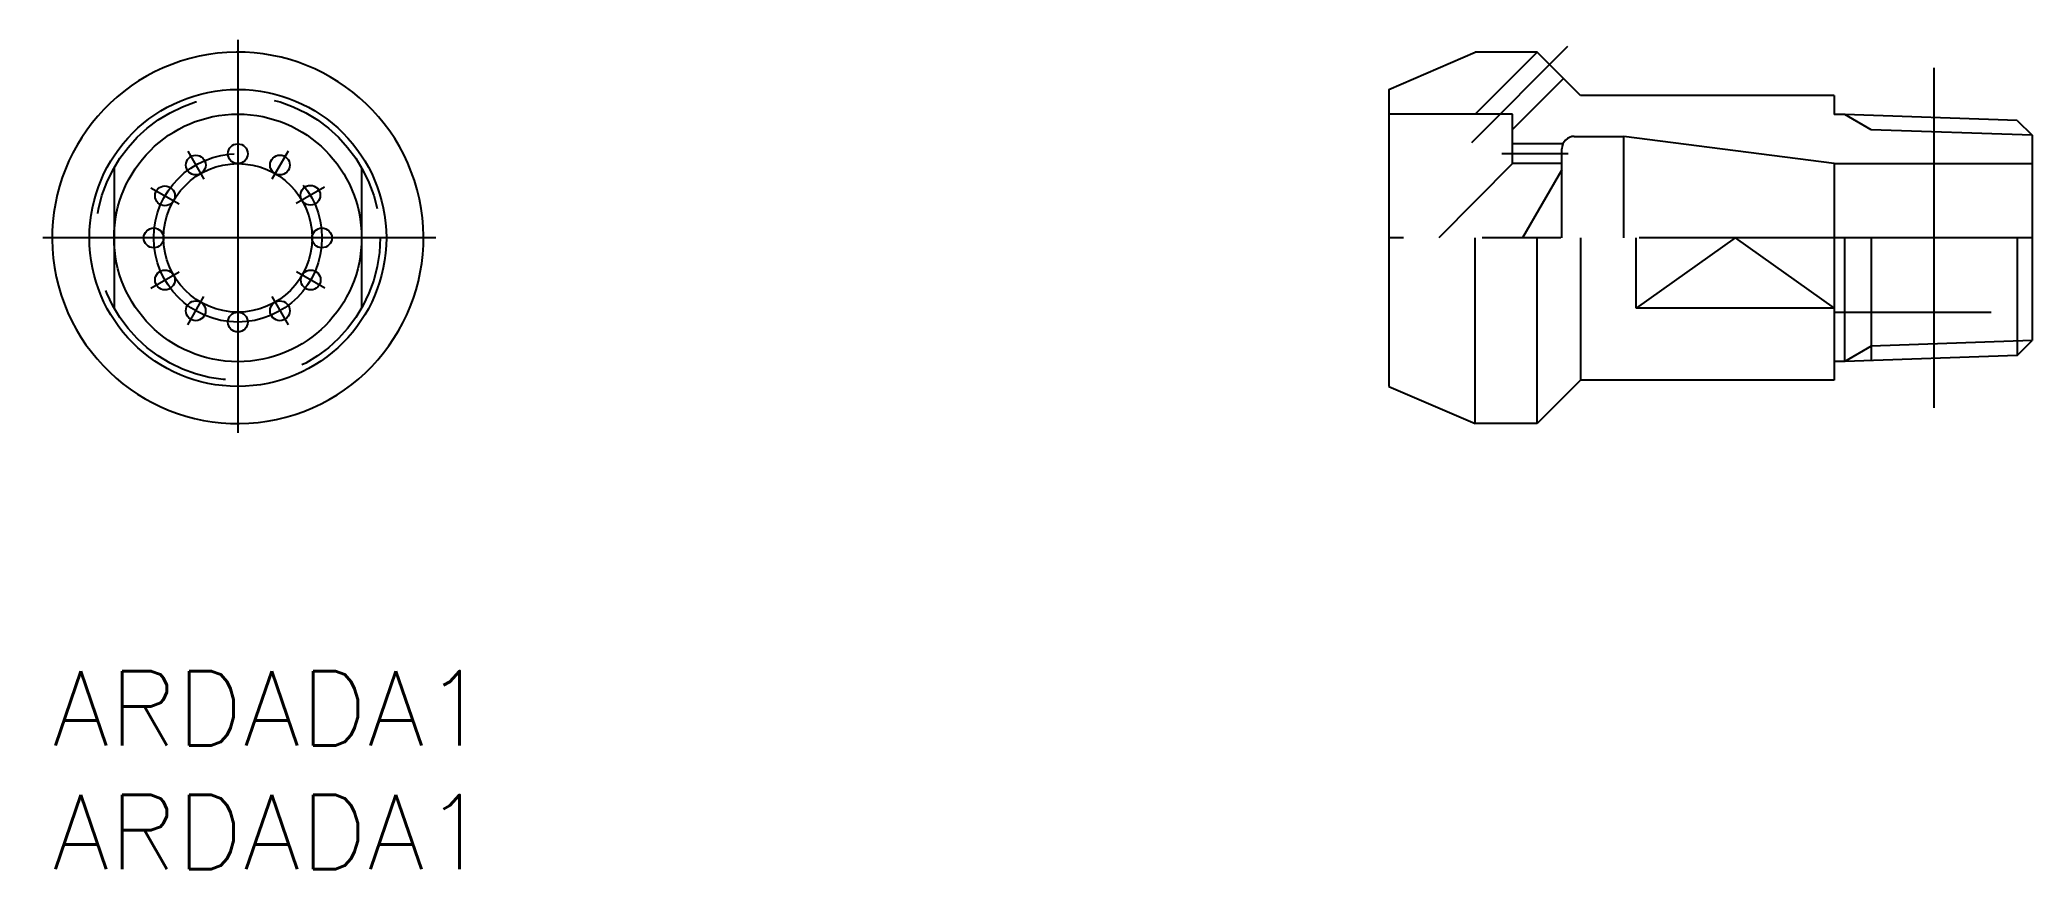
# Model space of a CAD drawing. Extents: x -0.5 to 80, y -8 to 25.5.
import ezdxf

# ---------------------------------------------------------------- set-up
doc = ezdxf.new("R2010")
doc.units = 0
doc.header["$LTSCALE"] = 0.5
doc.linetypes.add('CENTER', pattern=[50.8, 31.75, -6.35, 6.35, -6.35])
doc.linetypes.add('DASHED', pattern=[19.05, 12.7, -6.35])
doc.layers.get('0').update_dxf_attribs({"linetype": 'CONTINUOUS'})
for name, color, linetype in [('MSM_CENTER', 1, 'CENTER'), ('MSM_CONTINUOUS', 7, 'CONTINUOUS'), ('MSM_DASHED', 4, 'DASHED'), ('MSM_NARROW', 5, 'CONTINUOUS'), ('MSM_PART_NUMBER', 7, 'CONTINUOUS')]:
    doc.layers.add(name, color=color, linetype=linetype)
doc.styles.get("Standard").update_dxf_attribs({"font": 'txt.shx', "height": 3, "bigfont": 'bigfont.shx'})

# ---------------------------------------------------------------- blocks, each defined once
blk = doc.blocks.new('*U1')
at = {"layer": 'MSM_PART_NUMBER'}
blk.add_text('ARDADA1', height=3, dxfattribs=at).set_placement((0, -3))
blk = doc.blocks.new('*U2')
at = {"layer": 'MSM_PART_NUMBER'}
blk.add_text('ARDADA1', height=3, dxfattribs=at).set_placement((0, -8))

msp = doc.modelspace()

# ---------------------------------------------------------------- linework, layer by layer
at = {"color": 1, "linetype": 'CENTER'}
msp.add_circle((7.5, 17.5), 3.4, dxfattribs=at)
at = {"layer": 'MSM_CENTER'}
for p, q in [((7.5, 25.5), (7.5, 9.5)), ((57.355, 21.355), (61.241, 25.241)), ((76.03, 24.364), (76.03, 10.636)), ((5.473, 21.01), (6.129, 19.874)), ((9.527, 21.01), (8.871, 19.874)), ((61.247, 20.9), (58.576, 20.9)), ((3.99, 19.527), (5.126, 18.871)), ((10.998, 19.549), (9.861, 18.893)), ((15.5, 17.5), (-0.5, 17.5)), ((80, 17.5), (54, 17.5)), ((3.99, 15.473), (5.126, 16.129)), ((11.01, 15.473), (9.874, 16.129)), ((5.473, 13.99), (6.129, 15.126)), ((8.871, 15.126), (9.527, 13.99))]:
    msp.add_line(p, q, dxfattribs=at)
at = {"layer": 'MSM_CONTINUOUS'}
for p, q in [((54, 23.5), (57.5, 25)), ((60, 25), (57.5, 25)), ((57.5, 22.5), (60, 25)), ((61.75, 23.25), (60, 25)), ((54, 23.5), (54, 11.5)), ((61.061, 23.939), (59, 21.879)), ((72, 23.25), (61.75, 23.25)), ((72, 23.25), (72, 22.49)), ((59, 22.5), (54, 22.5)), ((59, 20.5), (59, 22.5)), ((72.429, 22.49), (72, 22.49)), ((79.398, 22.246), (72.429, 22.49)), ((79.398, 22.246), (80, 21.644)), ((61.041, 21.3), (59, 21.3)), ((61, 17.5), (61, 21.101)), ((61.5, 21.601), (63.5, 21.601)), ((72, 20.5), (63.5, 21.601)), ((63.5, 17.5), (63.5, 21.601)), ((80, 21.644), (80, 13.356)), ((59, 20.5), (56.032, 17.5)), ((61, 20.5), (59, 20.5)), ((61, 20.25), (59.412, 17.5)), ((72, 20.5), (80, 20.5)), ((72, 20.5), (72, 11.75)), ((57.5, 10), (57.5, 17.5)), ((60, 10), (60, 17.5)), ((61.75, 17.5), (61.75, 11.75)), ((64, 14.661), (64, 17.5)), ((72.429, 12.51), (72.429, 17.5)), ((73.5, 17.5), (73.5, 12.548)), ((79.398, 17.5), (79.398, 12.754)), ((72, 14.661), (64, 14.661)), ((79.398, 12.754), (80, 13.356)), ((72.429, 12.51), (72, 12.51)), ((79.398, 12.754), (72.429, 12.51)), ((54, 11.5), (57.5, 10)), ((61.75, 11.75), (60, 10)), ((72, 11.75), (61.75, 11.75)), ((60, 10), (57.5, 10))]:
    msp.add_line(p, q, dxfattribs=at)
for centre, radius in [((7.5, 17.5), 6), ((7.5, 17.5), 5), ((7.5, 20.9), 0.4), ((7.5, 17.5), 3), ((5.801, 20.442), 0.4), ((9.2, 20.444), 0.4), ((4.556, 19.2), 0.4), ((10.432, 19.222), 0.4), ((4.1, 17.5), 0.4), ((10.9, 17.5), 0.4), ((4.556, 15.8), 0.4), ((10.444, 15.8), 0.4), ((5.8, 14.556), 0.4), ((7.5, 14.1), 0.4), ((9.2, 14.556), 0.4)]:
    msp.add_circle(centre, radius, dxfattribs=at)
for centre, radius, start, end in [((7.5, 17.5), 7.5, 15.01338, 15), ((61.5, 21.101), 0.5, 90, 180)]:
    msp.add_arc(centre, radius, start, end, dxfattribs=at)
at = {"layer": 'MSM_DASHED'}
for p, q in [((2.5, 20.339), (2.5, 14.661)), ((12.5, 20.339), (12.5, 14.661)), ((72, 14.5), (80, 14.5))]:
    msp.add_line(p, q, dxfattribs=at)
msp.add_circle((7.5, 17.5), 5.75, dxfattribs=at)
at = {"layer": 'MSM_NARROW'}
for p, q in [((73.5, 21.871), (72.429, 22.49)), ((80, 21.644), (73.5, 21.871)), ((68, 17.5), (64, 14.661)), ((68, 17.5), (72, 14.661)), ((73.5, 13.129), (72.429, 12.51)), ((80, 13.356), (73.5, 13.129))]:
    msp.add_line(p, q, dxfattribs=at)

# ---------------------------------------------------------------- block references
at = {"layer": 'MSM_CONTINUOUS'}
for name in ['*U1', '*U2']:
    msp.add_blockref(name, (0, 0), dxfattribs=at)

doc.saveas('drawing.dxf')
